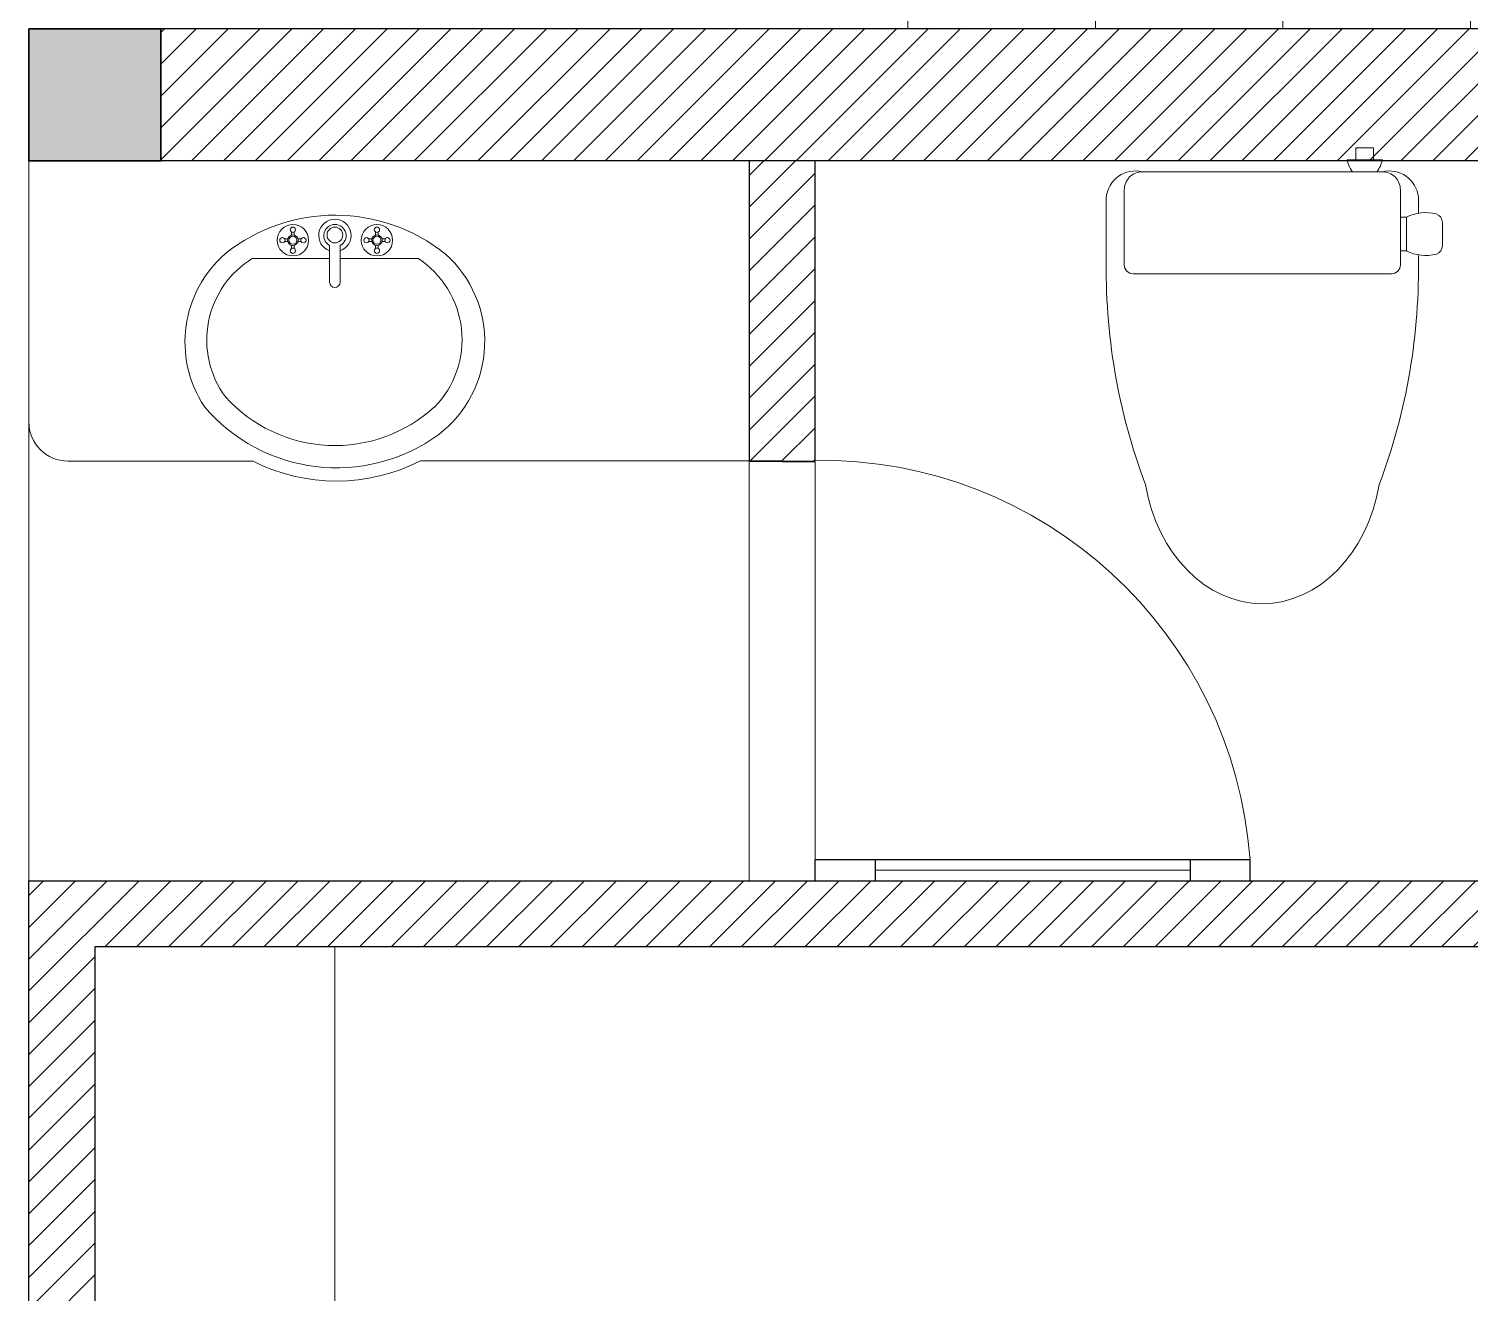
# Model space of a CAD drawing. Header units: millimetres. Extents: x 1832547 to 2001569, y -558009 to -417808.
# Drawn here: x 1913610 to 1916012, y -432587 to -430480 of the extents above; entities that cross this region are included whole.
import ezdxf

# ---------------------------------------------------------------- set-up
doc = ezdxf.new("R2010")
doc.units = ezdxf.units.MM
doc.header["$MEASUREMENT"] = 0
doc.linetypes.add('CENTER', pattern=[2, 1.25, -0.25, 0.25, -0.25])
doc.layers.get('0').update_dxf_attribs({"linetype": 'CONTINUOUS'})
for name, color, linetype, lineweight in [('CA-noi that', 19, 'CONTINUOUS', 9), ('CA. TUONG', 30, 'CONTINUOUS', 30), ('CA.cot', 2, 'CONTINUOUS', 35), ('CA.noi that 15', 15, 'CONTINUOUS', 9), ('CA.tim 67', 67, 'CENTER', 9), ('CA.vat lieu 08', 8, 'CONTINUOUS', 5)]:
    doc.layers.add(name, color=color, linetype=linetype, lineweight=lineweight)
doc.layers.add('NP-CỬA ĐI', color=90, linetype='CONTINUOUS')

# ---------------------------------------------------------------- blocks, each defined once
blk = doc.blocks.new('A$Ccce9e104')
at = {"layer": 'CA.vat lieu 08'}
h = blk.add_hatch(color=256, dxfattribs=at)
h.dxf.hatch_style = 1
h.paths.add_polyline_path([(220, 220), (220, 0), (0, 0), (0, 220)])
at = {"layer": 'CA.cot'}
blk.add_lwpolyline([(220, 220), (220, 0), (0, 0), (0, 220)], close=True, dxfattribs=at)
blk = doc.blocks.new('A$Ce6ee8940')
at = {"layer": 'CA.noi that 15', "ltscale": 0.3}
for p, q in [((221.2, 552.7), (221.2, 558)), ((225.6, 558), (225.6, 552.7)), ((361.2, 552.7), (361.2, 558)), ((365.6, 558), (365.6, 552.7)), ((209.7, 546.4), (214.9, 546.4)), ((209.7, 542.1), (214.9, 542.1)), ((221.2, 530.5), (221.2, 535.8)), ((225.6, 535.8), (225.6, 530.5)), ((231.9, 546.4), (237.1, 546.4)), ((231.9, 542.1), (237.1, 542.1)), ((284.7, 474.3), (284.7, 535.5)), ((302.2, 535.5), (302.2, 474.3)), ((349.7, 546.4), (354.9, 546.4)), ((349.7, 542.1), (354.9, 542.1)), ((361.2, 530.5), (361.2, 535.8)), ((365.6, 535.8), (365.6, 530.5)), ((371.9, 546.4), (377.1, 546.4)), ((371.9, 542.1), (377.1, 542.1)), ((284.7, 514.1), (155.6, 514.1)), ((302.2, 514.1), (430.6, 514.1))]:
    blk.add_line(p, q, dxfattribs=at)
for centre, radius in [((223.4, 544.3), 26.2), ((223.4, 544.3), 8.75), ((223.4, 561.8), 4.37), ((293.4, 553), 13.1), ((363.4, 544.3), 26.2), ((363.4, 544.3), 8.75), ((363.4, 561.8), 4.37), ((205.9, 544.3), 4.37), ((223.4, 544.3), 6.56), ((223.4, 526.8), 4.38), ((240.9, 544.3), 4.37), ((345.9, 544.3), 4.37), ((363.4, 544.3), 6.56), ((363.4, 526.8), 4.38), ((380.9, 544.3), 4.37)]:
    blk.add_circle(centre, radius, dxfattribs=at)
for centre, radius, start, end in [((293, 293), 293, 51.3863, 128.8759), ((293.4, 552.3), 27, 288.9246, 251.0754), ((293.4, 551.9), 18.6, 298.0737, 241.9263), ((238.8, 375.5), 195, 131.6871, 232.5683), ((242.4, 378.8), 160.9, 122.6901, 224.3609), ((347.3, 377.9), 159.7, 323.6288, 58.5884), ((347.8, 374.4), 195.4, 327.0124, 49.0559), ((293.4, 474.3), 8.75, 180.005, 359.995), ((290.7, 453.2), 288.3, 233.7562, 320.0283), ((293.3, 448.2), 246.1, 227.6472, 317.9055)]:
    blk.add_arc(centre, radius, start, end, dxfattribs=at)
blk = doc.blocks.new('A$C69F42894')
at = {"layer": 'CA.noi that 15'}
for p, q in [((124.6, 560), (163.2, 560)), ((115.9, 500), (171.9, 500)), ((115.9, 490), (115.9, 500)), ((171.9, 490), (171.9, 500)), ((20, 401.1), (20, 460)), ((20, 401.1), (20, 460)), ((40, 260), (40, 460)), ((0, 415.6), (0, 445.4)), ((0, 445.4), (20, 445.4)), ((0, 415.6), (20, 415.6)), ((40, 260), (40, 60))]:
    blk.add_line(p, q, dxfattribs=at)
blk.add_lwpolyline([(561.4, 65.1, -0.095238), (179.5, 0), (82.3, 0, -0.448604), (40, 60, 0.414214), (70, 30), (195, 30, 0.414214), (210, 45), (210, 260), (210, 475, 0.414214), (195, 490), (70, 490, 0.414214), (40, 460, -0.448604), (82.3, 520), (108.3, 520)], format="xyb", dxfattribs=at)
for centre, radius, start, end in [((124.6, 545), 15, 90, 159.902), ((163.2, 545), 15, 20.098, 90), ((180, 532.3), 71.8, 165.5982, 206.7609), ((107.8, 532.3), 71.8, 333.2391, 14.4018), ((201.2, -506.1), 1026.3, 69.4513, 91.2127), ((11.7, 416.1), 44.7, 50.7584, 79.3311), ((11.7, 445), 44.7, 280.6689, 309.2416)]:
    blk.add_arc(centre, radius, start, end, dxfattribs=at)
at = {"layer": 'CA.noi that 15', "extrusion": (0, 0, -1)}
blk.add_ellipse((506.7, 260), major_axis=(253.3, 0), ratio=0.788071, start_param=-1.35296, end_param=0, dxfattribs=at)
at = {"layer": 'CA.noi that 15'}
blk.add_ellipse((506.7, 260), major_axis=(253.3, 0), ratio=0.788071, start_param=-1.35296, end_param=0, dxfattribs=at)
blk = doc.blocks.new('A$C3f5a8549')
at = {"layer": 'CA.vat lieu 08'}
blk.add_line((1424.9, 730.3), (864.1, 730.3), dxfattribs=at)
at = {"layer": 'CA.vat lieu 08', "ltscale": 30}
blk.add_arc((766.9, 766.9), 766.9, 269.2807, 355.864, dxfattribs=at)
at = {"layer": 'NP-CỬA ĐI'}
for p, q in [((757.2, 749.1), (1531.7, 749.1)), ((757.2, 749.1), (757.2, 711.6)), ((864.1, 711.6), (864.1, 749.1)), ((1424.9, 711.6), (1424.9, 749.1)), ((1531.7, 711.6), (1531.7, 749.1)), ((1531.7, 711.6), (757.2, 711.6))]:
    blk.add_line(p, q, dxfattribs=at)
blk = doc.blocks.new('A$C9f860816')
at = {"layer": 'CA.vat lieu 08', "ltscale": 1000}
h = blk.add_hatch(dxfattribs=at)
h.set_pattern_fill('APPIANRN', color=256, scale=50, angle=90, pattern_type=2)
h.set_pattern_definition([(90, (14449.4, 8405.64), (-312.5, 2e-14), []), (180, (14449.41, 8405.64), (-312.5, -237.5), [312.5, -312.5])])
h.paths.add_polyline_path([(13283.1, 205.6), (17369.4, 12668.4), (17369.4, 16119.3), (14979.4, 17158.4), (12739.6, 18111.6), (12739.6, 15755.6), (14869.4, 15755.6), (14869.4, 15755.6), (15089.4, 15755.6), (15089.4, 15755.6), (15789.4, 14335.6), (15789.4, 10655.6), (15089.4, 10655.6), (15089.4, 10155.6), (15238.7, 10155.6), (15238.7, 10055.6), (15238.7, 8215.7), (15238.7, 8115.7), (15089.4, 8115.7), (15089.4, 7615.6), (15089.4, 7395.6), (14562.5, 5795.6), (14029.4, 5795.6), (11529.4, 5795.6), (11529.4, 205.6)])
at = {"layer": 'CA.vat lieu 08'}
h = blk.add_hatch(dxfattribs=at)
h.set_pattern_fill('ANSI31', color=256, scale=300)
h.set_pattern_definition([(45, (10549.357, 7905.643), (-26.5165, 26.5165), [])])
h.paths.add_polyline_path([(6659.3, 15755.6), (5529.3, 15755.6), (5529.3, 15535.6), (6659.3, 15535.6)])
h.paths.add_polyline_path([(5529.3, 15535.6), (5309.3, 15535.6), (5309.3, 10875.6), (5529.3, 10875.6)])
h.paths.add_polyline_path([(5529.3, 10635.6), (5309.3, 10635.6), (5309.3, 7635.6), (5529.3, 7635.6)])
h.paths.add_polyline_path([(5529.3, 7395.6), (5309.3, 7395.6), (5309.3, 6585.6), (5309.7, 6585.6), (5309.7, 6485.6), (5529.3, 6485.5)])
h.paths.add_polyline_path([(5529.3, 4685.6), (5529.2, 4685.6), (5309.7, 4685.5), (5309.7, 4585.7), (5309.3, 3775.6), (5309.3, 3775.6), (5529.3, 3775.6)])
h.paths.add_polyline_path([(5529.3, 3555.6), (5309.3, 3555.6), (5309.3, 2815.6), (5529.3, 2815.5)])
h.paths.add_polyline_path([(5529.3, 1015.6), (5528.8, 1015.6), (5309.3, 1015.5), (5309.3, 275.6), (5529.3, 275.6)])
h.paths.add_polyline_path([(11309.4, 275.6), (9909.4, 275.6), (9909.4, 275.6), (9799.4, 275.6), (5529.3, 275.6), (5529.3, 55.6), (11309.4, 55.6)])
h.paths.add_polyline_path([(11529.4, 1455.7), (11309.4, 1455.7), (11309.4, 275.6), (11529.4, 275.6)])
h.paths.add_polyline_path([(11529.4, 2455.9), (11309.4, 2455.9), (11309.4, 2155.8), (11529.4, 2155.8)])
h.paths.add_polyline_path([(11309.4, 2455.7), (10661.4, 2455.7), (10660.4, 2345.7), (11309.4, 2345.7)])
h.paths.add_polyline_path([(9909.4, 2455.7), (9799.4, 2455.7), (9799.4, 275.6), (9909.4, 275.6)])
h.paths.add_polyline_path([(11309.4, 3665.6), (6532.2, 3665.6), (6532.2, 3555.6), (11309.4, 3555.6)])
h.paths.add_polyline_path([(5632.2, 3665.6), (5529.3, 3665.6), (5529.3, 3555.6), (5632.2, 3555.6)])
h.paths.add_polyline_path([(11979.4, 7615.6), (11529.4, 7615.6), (11529.4, 7395.6), (11979.4, 7395.6)])
h.paths.add_polyline_path([(14869.4, 7615.6), (13579.3, 7615.6), (13579.3, 7395.6), (14869.4, 7395.6)])
h.paths.add_polyline_path([(15089.4, 8115.7), (15088.7, 8115.7), (15088.7, 8215.5), (14869.4, 8215.6), (14869.4, 7615.6), (15089.4, 7615.6)])
h.paths.add_polyline_path([(15089.4, 10655.6), (14869, 10655.6), (14869, 10055.5), (15088.7, 10055.6), (15088.7, 10155.6)])
h.paths.add_polyline_path([(15789.4, 11426.4), (15569.4, 11426.4), (15569.4, 10875.6), (15789.4, 10875.6)])
h.paths.add_polyline_path([(15789.4, 13625.9), (15569.4, 13625.9), (15569.4, 12026.2), (15789.4, 12026.2)])
h.paths.add_polyline_path([(15569.4, 10765.6), (15089.4, 10765.6), (15089.4, 10655.6), (15569.4, 10655.6)])
h.paths.add_polyline_path([(14869.4, 10765.6), (11529.4, 10765.6), (11529.4, 10655.6), (14869.4, 10655.6)])
h.paths.add_polyline_path([(14869.4, 15755.6), (11529.4, 15755.6), (11529.4, 15755.6), (11529.4, 15535.6), (14869.4, 15535.6), (14869.4, 15535.6)])
h.paths.add_polyline_path([(11309.4, 4575.6), (11529.4, 4575.6), (11529.4, 6595.7), (11309.4, 6595.7)])
h = blk.add_hatch(dxfattribs=at)
h.set_pattern_fill('ANSI31', color=256, scale=300)
h.set_pattern_definition([(45, (13439.414, 13660.643), (-26.5165, 26.5165), [])])
h.paths.add_polyline_path([(15789.4, 14225.4), (15789.4, 14335.6), (15089.4, 14335.6), (15089.4, 14502.2), (14979.4, 14502.2), (14979.4, 14335.6), (11309.4, 14335.6), (11309.4, 11785.6), (11419.4, 11785.6), (11419.4, 14225.4)])
h.paths.add_polyline_path([(15089.4, 15535.6), (14979.4, 15535.6), (14979.4, 15301.9), (15089.4, 15301.9)])
h.paths.add_polyline_path([(12509.5, 15035.6), (12619.5, 15034.6), (12619.5, 15535.6), (12509.5, 15535.6)])
blk.add_lwpolyline([(11419.4, 14225.4), (15569.4, 14225.4), (15569.4, 10765.6), (11419.4, 10765.6)], close=True)
at = {"layer": 'CA. TUONG'}
blk.add_line((12619.5, 15034.6), (12509.5, 15035.6), dxfattribs=at)
for points in [[(14869.4, 15755.6), (11529.4, 15755.6)], [(14869.4, 15535.6), (11529.4, 15535.6)], [(12619.5, 15034.6), (12619.5, 15535.6), (12509.5, 15535.6), (12509.5, 15035.6)], [(11309.4, 11785.6), (11309.4, 14335.6), (14979.4, 14335.6)], [(15089.4, 14335.6), (15789.4, 14335.6), (15789.4, 14225.4), (11419.4, 14225.4), (11419.4, 11785.6)]]:
    blk.add_lwpolyline(points, dxfattribs=at)
at = {"layer": 'CA.noi that 15', "ltscale": 0.7}
for p, q in [((11309.4, 15100.2), (11309.4, 15535.6)), ((11682.3, 15035.3), (11374.4, 15035.2)), ((12509.5, 15035.6), (11962, 15035.5))]:
    blk.add_line(p, q, dxfattribs=at)
at = {"layer": 'CA.noi that 15'}
blk.add_lwpolyline([(11419.4, 11850), (11719.1, 11850, 0.414214), (11819.1, 11950), (11819.1, 14225.4)], format="xyb", dxfattribs=at)
at = {"layer": 'CA.noi that 15', "ltscale": 0.7}
for centre, radius, start, end in [((11374.4, 15100.2), 65, 180, 270.0285), ((11822, 15310.2), 308.3, 243.0609, 296.9961)]:
    blk.add_arc(centre, radius, start, end, dxfattribs=at)
at = {"layer": 'CA.vat lieu 08'}
blk.add_line((11309.4, 15100.2), (11309.4, 14335.6), dxfattribs=at)
blk.add_lwpolyline([(12619.5, 15033.6), (12509.5, 15034.6), (12509.5, 14335.6), (12619.5, 14334.6)], close=True, dxfattribs=at)
at = {"layer": 'CA-noi that', "rotation": 270}
blk.add_blockref('A$C69F42894', (13104.8, 15557.5), dxfattribs=at)
at = {"layer": 'CA. TUONG', "xscale": -0.9358255451703777, "yscale": 0.9358255451703777, "zscale": 0.9358255451703777, "rotation": 180}
blk.add_blockref('A$C3f5a8549', (11910.8, 15036.6), dxfattribs=at)
at = {"layer": 'CA.cot', "xscale": -1, "rotation": 90}
blk.add_blockref('A$Ccce9e104', (11529.4, 15755.6), dxfattribs=at)
at = {"layer": 'CA.noi that 15', "xscale": -1}
blk.add_blockref('A$Ce6ee8940', (12112.8, 14859), dxfattribs=at)

msp = doc.modelspace()

# ---------------------------------------------------------------- block references
at = {"layer": 'CA.tim 67'}
msp.add_blockref('A$C9f860816', (1902300.5, -446235.6), dxfattribs=at)

doc.saveas('drawing.dxf')
